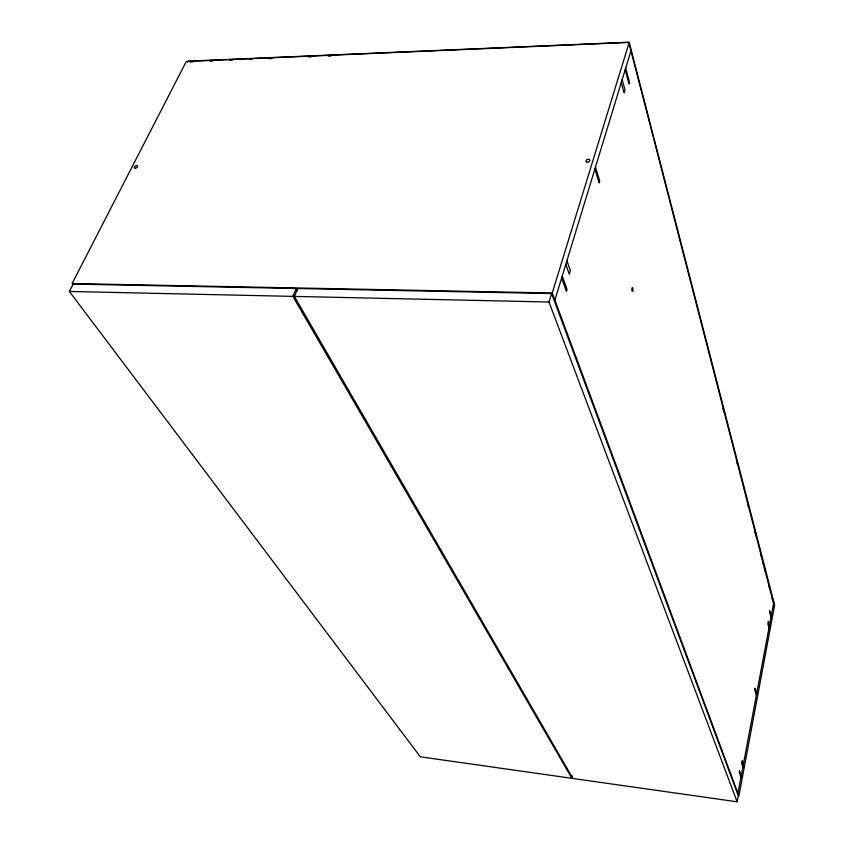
<?xml version="1.0" encoding="UTF-8"?>
<svg xmlns="http://www.w3.org/2000/svg" width="844" height="844" viewBox="0 0 844 844"><rect width="100%" height="100%" fill="white"/><g stroke="black" fill="none" stroke-linecap="round" stroke-linejoin="round"><path stroke-width="1.27" d="M737.93 793.349L773.842 602.11M773.864 604.747L653.815 139.218M737.118 801.8L738.278 795.649L551.596 293.575L297.689 288.532L294.408 296.413L572.907 778.474L737.118 801.8L549.001 302.015L551.596 293.575M297.489 290.79L296.181 288.5L73.164 284.069L69.377 291.454L420.333 756.804L571.915 778.326L572.496 775.984M554.888 300.137L631.175 50.07M552.229 292.995L629.202 42.422L186.302 61.454L72.109 283.531L552.229 292.995L738.901 795.945L774.623 605.148L629.202 42.422M571.915 778.326L292.889 296.381L296.181 288.5M187.547 62.171L188.064 61.169L628.717 42.2M190.185 62.055L192.812 61.95M209.924 61.211L212.551 61.106M229.663 60.367L232.29 60.262M249.402 59.523L252.029 59.418M269.141 58.679L271.768 58.574M308.609 56.991L311.246 56.886M328.348 56.147L330.985 56.031M69.377 291.454L292.889 296.381M294.408 296.413L549.001 302.015M562.241 276.02L567.041 289.408L566.429 291.454L561.619 278.077M741.264 775.604L739.46 770.572L739.175 772.091L740.979 777.124M565.818 264.309L569.31 274.226L570.396 270.629L566.915 260.701M742.889 766.943L741.581 763.219L742.087 760.528L743.395 764.263M595.463 167.144L599.704 181.006L599.145 182.863L594.893 169.011M756.646 693.684L754.99 688.282L754.715 689.717L756.382 695.118M621.258 82.596L624.085 93.03L625.003 89.97L622.197 79.526M768.989 627.925L767.861 623.758L768.325 621.321L769.454 625.499M625.71 68.005L629.476 82.206L628.959 83.904L625.182 69.714M771.163 616.384L769.644 610.655L770.91 617.734M722.939 408.243L723.93 412.072M736.495 460.56L737.487 464.39M747.404 502.665L748.396 506.495M755.011 532.015L756.002 535.845M760.961 554.983L761.953 558.812M762.617 561.365L763.609 565.185M764.274 567.738L765.265 571.567M768.567 584.333L769.559 588.152M771.88 597.088L772.872 600.917M629.054 43.477L653.161 136.665M632.736 290.61A1.846 0.527 -88.3 0 0 632.515 287.593A1.846 0.527 -88.3 0 0 631.85 290.019A1.846 0.527 -88.3 0 0 632.736 290.61M135.251 168.188A1.793 1.076 -30.1 0 0 137.551 166.226A1.793 1.076 -30.1 0 0 134.945 166.257A1.793 1.076 -30.1 0 0 135.251 168.188M587.044 162.101A2.026 1.371 -19.5 0 0 589.935 160.286A2.026 1.371 -19.5 0 0 586.939 159.685A2.026 1.371 -19.5 0 0 587.044 162.101"/></g></svg>
